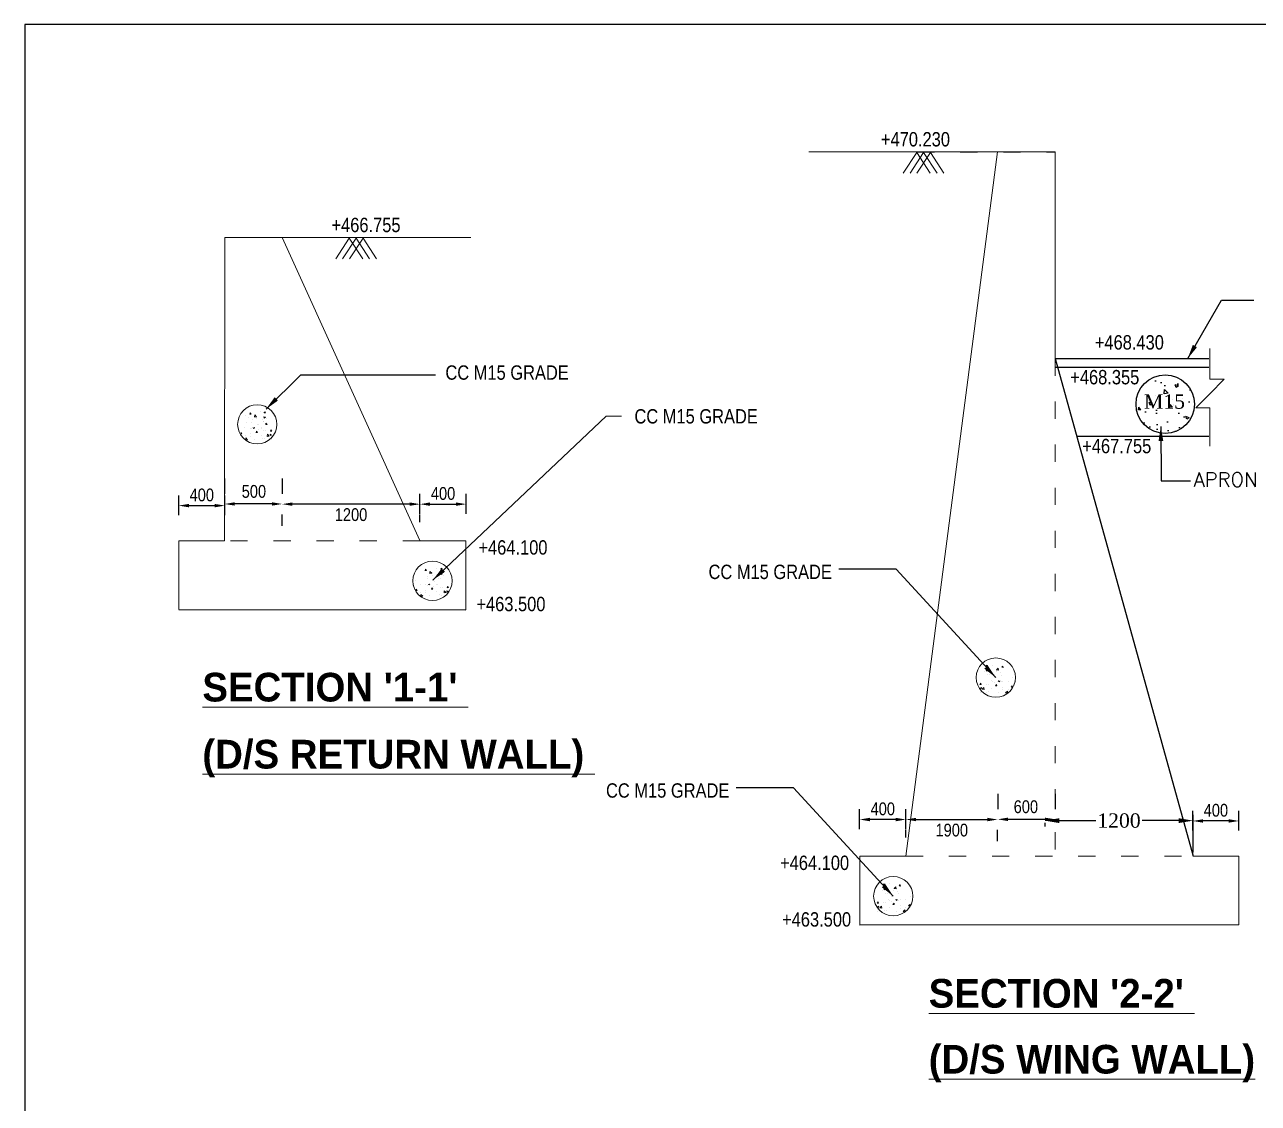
# Model space of a CAD drawing. Header units: millimetres. Extents: x 80 to 6605, y 46 to 2491.
# Drawn here: x 5550.8 to 5765.6, y 497.8 to 685.7 of the extents above; entities that cross this region are included whole.
import ezdxf

# ---------------------------------------------------------------- set-up
doc = ezdxf.new("R2010")
doc.units = ezdxf.units.MM
doc.linetypes.add('ACAD_ISO03W100', pattern=[30, 12, -18])
doc.layers.add('TEXT_GENERAL', color=4, linetype='Continuous')
doc.styles.add('ARIAL NARROW', font='ARIALN.TTF')
doc.styles.add('CITYBLUEPR', font='cityb___.ttf')
doc.styles.add('ROMANS', font='romans.shx', dxfattribs={"height": 2.5})
doc.styles.get("Standard").update_dxf_attribs({"font": 'times.ttf', "height": 2.5})
doc.styles.add('TNR_2.5', font='times.ttf', dxfattribs={"height": 2.5})
doc.dimstyles.new('ISO-25', dxfattribs={"dimtxt": 2.5, "dimasz": 2.5, "dimexe": 1.25, "dimexo": 0.625, "dimtad": 1, "dimlfac": 25, "dimtxsty": 'Standard', "dimcen": 2.5, "dimadec": 0, "dimazin": 0, "dimtfac": 1, "dimtmove": 0, "dimatfit": 3, "dimfxl": 1, "dimarcsym": 0})
doc.dimstyles.new('STANDARD$0', dxfattribs={"dimscale": 88.888889, "dimtxt": 0.02, "dimasz": 0.02, "dimexe": 0.1, "dimexo": 0.1, "dimgap": 0.09, "dimtad": 2, "dimtih": 1, "dimtoh": 1, "dimdec": 0, "dimzin": 1, "dimdsep": 46, "dimtxsty": 'Standard', "dimcen": 0.09, "dimadec": 0, "dimazin": 0, "dimtfac": 1, "dimtdec": 4, "dimtofl": 0, "dimtmove": 0, "dimatfit": 3, "dimfxl": 1, "dimtolj": 1, "dimtzin": 1, "dimarcsym": 0})
doc.dimstyles.new('STYLE_ESH', dxfattribs={"dimtxt": 2.5, "dimasz": 2.5, "dimexe": 1, "dimexo": 0.625, "dimtad": 0, "dimtih": 1, "dimtoh": 1, "dimdec": 0, "dimlfac": 100, "dimzin": 9, "dimdsep": 46, "dimtxsty": 'TNR_2.5', "dimcen": 2.5, "dimadec": 0, "dimazin": 2, "dimtfac": 1, "dimtdec": 0, "dimtofl": 0, "dimtmove": 2, "dimatfit": 3, "dimfxl": 1, "dimarcsym": 0})

# ---------------------------------------------------------------- blocks, each defined once
blk = doc.blocks.new('*D132')
at = {"layer": 'Defpoints', "color": 0, "transparency": 16777216}
for p in [(5585.63, 602.18), (5585.63, 602.18), (5595.63, 602.18)]:
    blk.add_point(p, dxfattribs=at)
at = {"layer": 'TEXT_GENERAL', "color": 0, "lineweight": -2, "transparency": 16777216}
for p, q in [((5585.63, 606.63), (5585.63, 603.96)), ((5595.63, 606.63), (5595.63, 603.96)), ((5593.85, 602.18), (5587.4, 602.18))]:
    blk.add_line(p, q, dxfattribs=at)
at = {"layer": 'TEXT_GENERAL', "color": 0, "transparency": 16777216}
for points in [[(5587.4, 602.48), (5587.4, 601.89), (5585.63, 602.18)], [(5593.85, 602.48), (5593.85, 601.89), (5595.63, 602.18)]]:
    blk.add_solid(points, dxfattribs=at)
at = {"layer": 'TEXT_GENERAL', "color": 0, "lineweight": 9, "transparency": 16777216, "insert": (5590.72, 604.36), "char_height": 2.222, "attachment_point": 5, "style": 'ARIAL NARROW'}
blk.add_mtext('\\A1;500', dxfattribs=at)
blk = doc.blocks.new('*D130')
at = {"layer": 'Defpoints', "color": 0, "transparency": 16777216}
for p in [(5627.68, 602.15), (5619.63, 596.05), (5627.68, 596.05)]:
    blk.add_point(p, dxfattribs=at)
at = {"layer": 'TEXT_GENERAL', "color": 0, "lineweight": -2, "transparency": 16777216}
for p, q in [((5619.63, 600.49), (5619.63, 603.93)), ((5627.68, 600.49), (5627.68, 603.93)), ((5621.4, 602.15), (5625.9, 602.15))]:
    blk.add_line(p, q, dxfattribs=at)
at = {"layer": 'TEXT_GENERAL', "color": 0, "transparency": 16777216}
for points in [[(5621.4, 602.45), (5621.4, 601.86), (5619.63, 602.15)], [(5625.9, 602.45), (5625.9, 601.86), (5627.68, 602.15)]]:
    blk.add_solid(points, dxfattribs=at)
at = {"layer": 'TEXT_GENERAL', "color": 0, "lineweight": 9, "transparency": 16777216, "insert": (5623.65, 604), "char_height": 2.222, "attachment_point": 5, "style": 'ARIAL NARROW'}
blk.add_mtext('\\A1;400', dxfattribs=at)
blk = doc.blocks.new('*D129')
at = {"layer": 'Defpoints', "color": 0, "transparency": 16777216}
for p in [(5595.64, 602.81), (5595.64, 602.15), (5619.63, 603.45)]:
    blk.add_point(p, dxfattribs=at)
at = {"layer": 'TEXT_GENERAL', "color": 0, "lineweight": -2, "transparency": 16777216}
for p, q in [((5617.85, 602.15), (5597.42, 602.15)), ((5595.64, 598.36), (5595.64, 600.37)), ((5619.63, 599), (5619.63, 600.37))]:
    blk.add_line(p, q, dxfattribs=at)
at = {"layer": 'TEXT_GENERAL', "color": 0, "transparency": 16777216}
for points in [[(5597.42, 602.45), (5597.42, 601.86), (5595.64, 602.15)], [(5617.85, 602.45), (5617.85, 601.86), (5619.63, 602.15)]]:
    blk.add_solid(points, dxfattribs=at)
at = {"layer": 'TEXT_GENERAL', "color": 0, "lineweight": 9, "transparency": 16777216, "insert": (5607.63, 600.31), "char_height": 2.222, "attachment_point": 5, "style": 'ARIAL NARROW'}
blk.add_mtext('\\A1;1200', dxfattribs=at)
blk = doc.blocks.new('*D131')
at = {"layer": 'Defpoints', "color": 0, "transparency": 16777216}
for p in [(5585.67, 601.9), (5577.63, 595.79), (5585.67, 595.79)]:
    blk.add_point(p, dxfattribs=at)
at = {"layer": 'TEXT_GENERAL', "color": 0, "lineweight": -2, "transparency": 16777216}
for p, q in [((5577.63, 600.24), (5577.63, 603.68)), ((5585.67, 600.24), (5585.67, 603.68)), ((5579.4, 601.9), (5583.9, 601.9))]:
    blk.add_line(p, q, dxfattribs=at)
at = {"layer": 'TEXT_GENERAL', "color": 0, "transparency": 16777216}
for points in [[(5579.4, 602.19), (5579.4, 601.6), (5577.63, 601.9)], [(5583.9, 602.19), (5583.9, 601.6), (5585.67, 601.9)]]:
    blk.add_solid(points, dxfattribs=at)
at = {"layer": 'TEXT_GENERAL', "color": 0, "lineweight": 9, "transparency": 16777216, "insert": (5581.65, 603.74), "char_height": 2.222, "attachment_point": 5, "style": 'ARIAL NARROW'}
blk.add_mtext('\\A1;400', dxfattribs=at)
blk = doc.blocks.new('*D134')
at = {"layer": 'Defpoints', "color": 0, "transparency": 16777216}
for p in [(5696.17, 547.22), (5696.17, 541.11), (5704.22, 541.11)]:
    blk.add_point(p, dxfattribs=at)
at = {"layer": 'TEXT_GENERAL', "color": 0, "lineweight": -2, "transparency": 16777216}
for p, q in [((5696.17, 545.56), (5696.17, 549)), ((5704.22, 545.56), (5704.22, 549)), ((5702.44, 547.22), (5697.95, 547.22))]:
    blk.add_line(p, q, dxfattribs=at)
at = {"layer": 'TEXT_GENERAL', "color": 0, "transparency": 16777216}
for points in [[(5697.95, 547.52), (5697.95, 546.92), (5696.17, 547.22)], [(5702.44, 547.52), (5702.44, 546.92), (5704.22, 547.22)]]:
    blk.add_solid(points, dxfattribs=at)
at = {"layer": 'TEXT_GENERAL', "color": 0, "lineweight": 9, "transparency": 16777216, "insert": (5700.2, 549.07), "char_height": 2.222, "attachment_point": 5, "style": 'ARIAL NARROW'}
blk.add_mtext('\\A1;400', dxfattribs=at)
blk = doc.blocks.new('*D135')
at = {"layer": 'Defpoints', "color": 0, "transparency": 16777216}
for p in [(5704.22, 548.52), (5720.19, 547.88), (5720.19, 547.22)]:
    blk.add_point(p, dxfattribs=at)
at = {"layer": 'TEXT_GENERAL', "color": 0, "lineweight": -2, "transparency": 16777216}
for p, q in [((5706, 547.22), (5718.42, 547.22)), ((5704.22, 544.08), (5704.22, 545.44)), ((5720.19, 543.44), (5720.19, 545.44))]:
    blk.add_line(p, q, dxfattribs=at)
at = {"layer": 'TEXT_GENERAL', "color": 0, "transparency": 16777216}
for points in [[(5706, 547.52), (5706, 546.92), (5704.22, 547.22)], [(5718.42, 547.52), (5718.42, 546.92), (5720.19, 547.22)]]:
    blk.add_solid(points, dxfattribs=at)
at = {"layer": 'TEXT_GENERAL', "color": 0, "lineweight": 9, "transparency": 16777216, "insert": (5712.21, 545.37), "char_height": 2.222, "attachment_point": 5, "style": 'ARIAL NARROW'}
blk.add_mtext('\\A1;1900', dxfattribs=at)
blk = doc.blocks.new('*D136')
at = {"layer": 'Defpoints', "color": 0, "transparency": 16777216}
for p in [(5754.16, 546.97), (5754.16, 540.87), (5762.21, 540.87)]:
    blk.add_point(p, dxfattribs=at)
at = {"layer": 'TEXT_GENERAL', "color": 0, "lineweight": -2, "transparency": 16777216}
for p, q in [((5754.16, 545.31), (5754.16, 548.75)), ((5762.21, 545.31), (5762.21, 548.75)), ((5760.43, 546.97), (5755.94, 546.97))]:
    blk.add_line(p, q, dxfattribs=at)
at = {"layer": 'TEXT_GENERAL', "color": 0, "transparency": 16777216}
for points in [[(5755.94, 547.27), (5755.94, 546.68), (5754.16, 546.97)], [(5760.43, 547.27), (5760.43, 546.68), (5762.21, 546.97)]]:
    blk.add_solid(points, dxfattribs=at)
at = {"layer": 'TEXT_GENERAL', "color": 0, "lineweight": 9, "transparency": 16777216, "insert": (5758.19, 548.82), "char_height": 2.222, "attachment_point": 5, "style": 'ARIAL NARROW'}
blk.add_mtext('\\A1;400', dxfattribs=at)
blk = doc.blocks.new('*D133')
at = {"layer": 'Defpoints', "color": 0, "transparency": 16777216}
for p in [(5720.21, 547.26), (5730.21, 547.26), (5730.21, 547.26)]:
    blk.add_point(p, dxfattribs=at)
at = {"layer": 'TEXT_GENERAL', "color": 0, "lineweight": -2, "transparency": 16777216}
for p, q in [((5720.21, 551.7), (5720.21, 549.03)), ((5730.21, 551.7), (5730.21, 549.03)), ((5721.99, 547.26), (5728.43, 547.26))]:
    blk.add_line(p, q, dxfattribs=at)
at = {"layer": 'TEXT_GENERAL', "color": 0, "transparency": 16777216}
for points in [[(5721.99, 547.55), (5721.99, 546.96), (5720.21, 547.26)], [(5728.43, 547.55), (5728.43, 546.96), (5730.21, 547.26)]]:
    blk.add_solid(points, dxfattribs=at)
at = {"layer": 'TEXT_GENERAL', "color": 0, "lineweight": 9, "transparency": 16777216, "insert": (5725.11, 549.44), "char_height": 2.222, "attachment_point": 5, "style": 'ARIAL NARROW'}
blk.add_mtext('\\A1;600', dxfattribs=at)
blk = doc.blocks.new('*D289')
at = {"color": 0, "lineweight": -2, "transparency": 16777216}
for p, q in [((5754.21, 541.49), (5754.21, 548.03)), ((5728.43, 546.63), (5728.43, 546.03)), ((5730.93, 547.03), (5737.29, 547.03)), ((5751.71, 547.03), (5745.35, 547.03))]:
    blk.add_line(p, q, dxfattribs=at)
at = {"color": 0, "transparency": 16777216}
for points in [[(5730.93, 547.45), (5730.93, 546.61), (5728.43, 547.03)], [(5751.71, 547.45), (5751.71, 546.61), (5754.21, 547.03)]]:
    blk.add_solid(points, dxfattribs=at)
at = {"layer": 'Defpoints', "color": 0, "transparency": 16777216}
for p in [(5728.43, 547.26), (5754.21, 547.03), (5754.21, 540.87)]:
    blk.add_point(p, dxfattribs=at)
at = {"color": 0, "transparency": 16777216, "insert": (5741.32, 547.03), "char_height": 2.5, "attachment_point": 5, "style": 'TNR_2.5'}
blk.add_mtext('1200', dxfattribs=at)

msp = doc.modelspace()

# ---------------------------------------------------------------- hatches: boundary and pattern name
h = msp.add_hatch()
h.set_pattern_fill('AR-CONC', color=0, scale=0.03, style=0)
h.set_pattern_definition([(130, (5833.306, 513.518), (-5.46554, -0.47817), [0.5715, -6.2865]), (185, (5833.306, 513.518), (1.05728, 5.7317), [0.4572, -5.0292]), (79.549, (5832.8505, 513.478), (-4.40828, 5.2535), [0.4857, -5.3427]), (133.816, (5833.306, 515.042), (-8.13237, -1.26127), [0.85725, -9.42975]), (83.3644, (5832.628, 514.937), (-7.12213, 7.42277), [0.72855, -8.01405]), (188.816, (5833.306, 515.042), (-7.12214, 7.42275), [0.6858, -7.5438]), (159, (5832.544, 514.661), (-4.54845, -3.06797), [0.5715, -6.2865]), (214, (5832.544, 514.661), (-1.85406, 5.52564), [0.4572, -5.0292]), (108.5486, (5832.165, 514.4054), (-6.4025, 2.45769), [0.4857, -5.3427]), (142.5, (5833.306, 513.518), (-0.092658, 2.53665), [0, -4.96824, 0, -5.1054, 0, -5.04825]), (172.5, (5833.306, 513.518), (-2.00459, 3.005417), [0, -2.91084, 0, -4.85394, 0, -1.92405]), (212.5, (5835.0053, 513.518), (-4.067718, -0.171862), [0, -1.905, 0, -5.9436, 0, -7.8867]), (222.5, (5835.7673, 513.518), (-4.443875, 0.762795), [0, -2.4765, 0, -3.94716, 0, -5.6007])])
h.paths.add_polyline_path([(5745.16511, 622.42683, -0.346392158), (5751.16511, 624.32371), (5751.16511, 614.8053, -0.346392158), (5745.16511, 616.70219)])
h.paths.add_polyline_path([(5751.16511, 624.32371, -0.312101352), (5754.45641, 619.56451, -0.312101352), (5751.16511, 614.8053)])
h.paths.add_polyline_path([(5744.28333, 619.56451, -0.150541428), (5745.16511, 622.42683), (5745.16511, 616.70219, -0.150541428)])

# ---------------------------------------------------------------- linework, layer by layer
at = {"color": 0}
for p, q in [((5550.81445, 685.66503), (5550.81445, 95.66503)), ((6440.81445, 685.66503), (5550.81445, 685.66503)), ((5730.18346, 627.51534), (5756.98944, 627.51534)), ((5730.20381, 627.53565), (5754.20943, 540.86534)), ((5730.18346, 626.01534), (5756.98944, 626.01534)), ((5598.87883, 624.69574), (5622.35044, 624.64623)), ((5733.94861, 614.01534), (5756.98944, 614.01534)), ((5577.6255, 583.79086), (5627.6255, 583.76936)), ((5762.20943, 528.87361), (5696.22172, 528.83736))]:
    msp.add_line(p, q, dxfattribs=at)
msp.add_circle((5749.36987, 619.56451), 5.08654, dxfattribs=at)
at = {"layer": 'TEXT_GENERAL', "color": 0, "lineweight": 9}
for p, q in [((5730.18883, 663.51534), (5687.34956, 663.51534)), ((5730.18883, 663.51534), (5687.34956, 663.51534)), ((5706.10912, 663.39838), (5703.75637, 659.79376)), ((5706.10912, 663.38905), (5703.75638, 659.78444)), ((5704.22172, 540.86275), (5720.18883, 663.51534)), ((5707.30328, 663.39838), (5704.95054, 659.79376)), ((5707.30328, 663.38905), (5704.95054, 659.78444)), ((5706.10912, 663.39838), (5708.46186, 659.79376)), ((5706.10912, 663.38905), (5708.46186, 659.78444)), ((5708.49744, 663.38905), (5706.1447, 659.78444)), ((5707.30328, 663.39838), (5709.65602, 659.79376)), ((5707.30328, 663.38905), (5709.65602, 659.78444)), ((5708.49744, 663.39838), (5710.85018, 659.79376)), ((5708.49744, 663.38905), (5710.85018, 659.78444)), ((5730.18883, 663.51534), (5730.20381, 627.53565)), ((5585.63436, 648.59129), (5585.6255, 595.79129)), ((5585.63436, 648.59129), (5628.47364, 648.59129)), ((5585.63436, 648.59129), (5628.47364, 648.59129)), ((5619.6255, 595.79474), (5595.63436, 648.59129)), ((5607.32576, 648.47433), (5604.97302, 644.86972)), ((5607.32576, 648.465), (5604.97302, 644.86039)), ((5608.51992, 648.47433), (5606.16718, 644.86972)), ((5608.51992, 648.465), (5606.16718, 644.86039)), ((5607.32576, 648.465), (5609.6785, 644.86039)), ((5609.71408, 648.47433), (5607.36134, 644.86972)), ((5609.71408, 648.465), (5607.36134, 644.86039)), ((5608.51992, 648.47433), (5610.87266, 644.86972)), ((5608.51992, 648.465), (5610.87266, 644.86039)), ((5609.71408, 648.47433), (5612.06682, 644.86972)), ((5609.71408, 648.465), (5612.06682, 644.86039)), ((5757.15456, 629.26182), (5757.15456, 623.90827)), ((5757.15456, 623.90827), (5759.60547, 623.90827)), ((5759.60547, 623.90827), (5757.1611, 621.35969)), ((5754.71672, 618.93815), (5757.1611, 621.35969)), ((5757.15456, 618.93815), (5754.71672, 618.93815)), ((5757.15456, 612.25727), (5757.15456, 618.93815)), ((5589.302, 617.58816), (5589.302, 617.58816)), ((5589.77004, 617.23197), (5589.77004, 617.23197)), ((5590.03581, 617.81919), (5590.07986, 618.05801)), ((5590.26551, 617.84484), (5590.03778, 617.82492)), ((5590.26379, 617.84506), (5590.08012, 618.06396)), ((5590.35413, 616.44577), (5590.35413, 616.44577)), ((5590.48802, 616.88754), (5590.48802, 616.88754)), ((5591.15775, 617.3828), (5590.8189, 617.33024)), ((5590.81951, 617.33186), (5590.8616, 617.69369)), ((5591.1586, 617.38524), (5590.86184, 617.69453)), ((5591.21301, 617.042), (5591.21301, 617.042)), ((5591.2582, 617.31989), (5591.2582, 617.31989)), ((5591.94309, 618.22087), (5591.94309, 618.22087)), ((5592.1668, 616.91643), (5592.1668, 616.91643)), ((5592.38799, 616.5317), (5592.38799, 616.5317)), ((5592.41112, 618.19267), (5592.41112, 618.19267)), ((5592.52261, 617.14848), (5592.44536, 617.37872)), ((5592.71216, 617.27655), (5592.44539, 617.37895)), ((5592.44777, 616.50614), (5592.44777, 616.50614)), ((5592.50638, 618.0583), (5592.53865, 618.23326)), ((5592.73609, 618.08393), (5592.50836, 618.064)), ((5592.71242, 617.27595), (5592.5229, 617.14812)), ((5592.73438, 618.08415), (5592.60926, 618.23326)), ((5592.97488, 617.03423), (5592.97488, 617.03423)), ((5654.72393, 617.45579), (5652.02954, 617.45579)), ((5588.6302, 614.38611), (5588.40247, 614.36619)), ((5588.62845, 614.38633), (5588.44478, 614.60523)), ((5589.12383, 615.43961), (5589.12383, 615.43961)), ((5589.34833, 616.31983), (5589.34833, 616.31983)), ((5590.05179, 614.3762), (5590.05179, 614.3762)), ((5590.07359, 615.3934), (5590.07359, 615.3934)), ((5590.38517, 615.29026), (5590.38517, 615.29026)), ((5590.67105, 615.33072), (5590.61701, 615.49179)), ((5590.86086, 615.45819), (5590.67135, 615.33036)), ((5590.86059, 615.45878), (5590.77461, 615.49179)), ((5591.13326, 614.59951), (5591.17731, 614.83834)), ((5591.36296, 614.6252), (5591.13523, 614.60528)), ((5591.36122, 614.62542), (5591.17755, 614.84431)), ((5591.30453, 616.05157), (5591.30453, 616.05157)), ((5591.53003, 615.12282), (5591.53003, 615.12282)), ((5591.58466, 616.01992), (5591.58466, 616.01992)), ((5591.96165, 615.37626), (5591.96165, 615.37626)), ((5592.10745, 615.47933), (5592.10745, 615.47933)), ((5592.34492, 614.90886), (5592.34492, 614.90886)), ((5592.71082, 614.93285), (5592.71082, 614.93285)), ((5592.77789, 615.99705), (5592.82194, 616.23588)), ((5593.00759, 616.02272), (5592.77986, 616.0028)), ((5593.00586, 616.02294), (5592.82219, 616.24184)), ((5592.83867, 615.96572), (5592.83867, 615.96572)), ((5592.85239, 616.24903), (5592.85239, 616.24903)), ((5593.0541, 613.95975), (5593.0962, 614.32159)), ((5593.39319, 614.01314), (5593.09644, 614.32242)), ((5593.61011, 614.10188), (5593.53286, 614.33212)), ((5593.79965, 614.22994), (5593.53288, 614.33234)), ((5593.60383, 614.83862), (5593.64789, 615.07744)), ((5593.83353, 614.86429), (5593.6058, 614.84436)), ((5593.79992, 614.22935), (5593.6104, 614.10151)), ((5593.83181, 614.8645), (5593.64813, 615.0834)), ((5593.66461, 614.80728), (5593.66461, 614.80728)), ((5593.67833, 615.0906), (5593.67833, 615.0906)), ((5589.17233, 614.06247), (5589.17233, 614.06247)), ((5589.58834, 613.38004), (5589.2495, 613.32749)), ((5589.2501, 613.32912), (5589.2922, 613.69095)), ((5589.58919, 613.3825), (5589.29244, 613.69179)), ((5590.12612, 613.9369), (5590.12612, 613.9369)), ((5590.81552, 613.4465), (5590.81552, 613.4465)), ((5592.00798, 614.10793), (5592.00798, 614.10793)), ((5592.27014, 613.62011), (5592.27014, 613.62011)), ((5592.58719, 613.53243), (5592.58719, 613.53243)), ((5593.39234, 614.01068), (5593.0535, 613.95813)), ((5593.71311, 613.43014), (5593.71311, 613.43014)), ((5593.72466, 613.82227), (5593.72466, 613.82227)), ((5577.6255, 595.79129), (5585.6255, 595.79129)), ((5577.6255, 595.79129), (5577.6255, 583.79086)), ((5619.6255, 595.78726), (5627.6255, 595.76955)), ((5627.6255, 595.78726), (5627.6255, 583.76936)), ((5620.54906, 590.56619), (5620.59312, 590.80501)), ((5620.77705, 590.59206), (5620.59337, 590.81095)), ((5622.45635, 590.96786), (5622.45635, 590.96786)), ((5623.28182, 590.80529), (5623.31409, 590.98025)), ((5623.51153, 590.83092), (5623.2838, 590.811)), ((5623.50982, 590.83114), (5623.3847, 590.98025)), ((5618.87938, 588.79304), (5618.87938, 588.79304)), ((5620.77877, 590.59184), (5620.55104, 590.57191)), ((5620.86738, 589.19276), (5620.86738, 589.19276)), ((5621.00127, 589.63453), (5621.00127, 589.63453)), ((5621.671, 590.12979), (5621.33216, 590.07724)), ((5621.33276, 590.07885), (5621.37486, 590.44069)), ((5621.67185, 590.13224), (5621.3751, 590.44152)), ((5621.72626, 589.78899), (5621.72626, 589.78899)), ((5621.77145, 590.06689), (5621.77145, 590.06689)), ((5621.81778, 588.79856), (5621.81778, 588.79856)), ((5622.09791, 588.76692), (5622.09791, 588.76692)), ((5622.68006, 589.66343), (5622.68006, 589.66343)), ((5622.90124, 589.27869), (5622.90124, 589.27869)), ((5623.29805, 589.89548), (5623.2208, 590.12572)), ((5623.4876, 590.02354), (5623.22083, 590.12595)), ((5623.22321, 589.25314), (5623.22321, 589.25314)), ((5623.48786, 590.02295), (5623.29834, 589.89512)), ((5623.75032, 589.78123), (5623.75032, 589.78123)), ((5618.55299, 588.05447), (5618.55299, 588.05447)), ((5618.64059, 587.3671), (5618.64059, 587.3671)), ((5618.91376, 587.10741), (5618.95781, 587.34623)), ((5619.14345, 587.13311), (5618.91572, 587.11319)), ((5619.14171, 587.13333), (5618.95803, 587.35222)), ((5619.63708, 588.1866), (5619.63708, 588.1866)), ((5619.68558, 586.80946), (5619.68558, 586.80946)), ((5619.76336, 586.07612), (5619.80545, 586.43795)), ((5620.10245, 586.1295), (5619.80569, 586.43878)), ((5620.56504, 587.12319), (5620.56504, 587.12319)), ((5620.58685, 588.1404), (5620.58685, 588.1404)), ((5620.63938, 586.68389), (5620.63938, 586.68389)), ((5620.89843, 588.03725), (5620.89843, 588.03725)), ((5621.18431, 588.07772), (5621.13027, 588.23878)), ((5621.37412, 588.20518), (5621.1846, 588.07735)), ((5621.37385, 588.20578), (5621.28787, 588.23878)), ((5621.64652, 587.34651), (5621.69057, 587.58533)), ((5621.87621, 587.3722), (5621.64848, 587.35227)), ((5621.87448, 587.37241), (5621.6908, 587.59131)), ((5622.04329, 587.86982), (5622.04329, 587.86982)), ((5622.47491, 588.12326), (5622.47491, 588.12326)), ((5622.52124, 586.85493), (5622.52124, 586.85493)), ((5622.6207, 588.22633), (5622.6207, 588.22633)), ((5623.04559, 586.36711), (5623.04559, 586.36711)), ((5623.12037, 587.65586), (5623.12037, 587.65586)), ((5623.48626, 587.67985), (5623.48626, 587.67985)), ((5624.16779, 586.75768), (5623.82894, 586.70513)), ((5623.82955, 586.70675), (5623.87164, 587.06858)), ((5624.16863, 586.76013), (5623.87188, 587.06942)), ((5624.38556, 586.84888), (5624.3083, 587.07911)), ((5624.5751, 586.97694), (5624.30833, 587.07934)), ((5624.37928, 587.58561), (5624.42333, 587.82444)), ((5624.60898, 587.61128), (5624.38125, 587.59136)), ((5624.57536, 586.97634), (5624.38585, 586.84851)), ((5624.60725, 587.6115), (5624.42357, 587.8304)), ((5624.44005, 587.55428), (5624.44005, 587.55428)), ((5624.45377, 587.8376), (5624.45377, 587.8376)), ((5624.5001, 586.56927), (5624.5001, 586.56927)), ((5620.1016, 586.12704), (5619.76275, 586.07449)), ((5621.32878, 586.1935), (5621.32878, 586.1935)), ((5623.36263, 586.27943), (5623.36263, 586.27943)), ((5624.48855, 586.17714), (5624.48855, 586.17714)), ((5718.17903, 573.97703), (5718.40676, 573.9571)), ((5718.18074, 573.97725), (5718.30586, 574.12636)), ((5718.40873, 573.9514), (5718.37646, 574.12636)), ((5719.23421, 574.11397), (5719.23421, 574.11397)), ((5720.01871, 573.27834), (5720.31546, 573.58763)), ((5720.35779, 573.22496), (5720.3157, 573.58679)), ((5720.91179, 573.73794), (5721.13952, 573.71802)), ((5720.91351, 573.73816), (5721.09718, 573.95706)), ((5721.14149, 573.71229), (5721.09744, 573.95112)), ((5717.94024, 572.92734), (5717.94024, 572.92734)), ((5718.2027, 573.16905), (5718.39222, 573.04122)), ((5718.20296, 573.16965), (5718.46973, 573.27205)), ((5718.39251, 573.04159), (5718.46976, 573.27182)), ((5718.46734, 572.39924), (5718.46734, 572.39924)), ((5718.78931, 572.4248), (5718.78931, 572.4248)), ((5719.0105, 572.80953), (5719.0105, 572.80953)), ((5719.06985, 571.37243), (5719.06985, 571.37243)), ((5719.59264, 571.91302), (5719.59264, 571.91302)), ((5719.87277, 571.94467), (5719.87277, 571.94467)), ((5719.9191, 573.213), (5719.9191, 573.213)), ((5719.9643, 572.9351), (5719.9643, 572.9351)), ((5720.01955, 573.2759), (5720.3584, 573.22334)), ((5720.31644, 571.35129), (5720.50596, 571.22346)), ((5720.31671, 571.35188), (5720.40269, 571.38489)), ((5720.50625, 571.22383), (5720.56029, 571.38489)), ((5720.68928, 572.78064), (5720.68928, 572.78064)), ((5720.82317, 572.33887), (5720.82317, 572.33887)), ((5721.10371, 571.2865), (5721.10371, 571.2865)), ((5722.05347, 571.33271), (5722.05347, 571.33271)), ((5722.81118, 571.93914), (5722.81118, 571.93914)), ((5717.08158, 570.75739), (5717.30931, 570.73746)), ((5717.08331, 570.75761), (5717.26699, 570.9765)), ((5717.11519, 570.12245), (5717.30471, 569.99462)), ((5717.11546, 570.12304), (5717.38223, 570.22544)), ((5717.19046, 569.71538), (5717.19046, 569.71538)), ((5717.202, 569.32324), (5717.202, 569.32324)), ((5717.23678, 570.9837), (5717.23678, 570.9837)), ((5717.2505, 570.70038), (5717.2505, 570.70038)), ((5717.31128, 570.73172), (5717.26723, 570.97054)), ((5717.305, 569.99498), (5717.38225, 570.22522)), ((5717.52192, 569.90624), (5717.81868, 570.21552)), ((5717.52277, 569.90379), (5717.86162, 569.85123)), ((5717.86101, 569.85285), (5717.81892, 570.21469)), ((5718.2043, 570.82595), (5718.2043, 570.82595)), ((5718.32792, 569.42554), (5718.32792, 569.42554)), ((5718.57019, 570.80196), (5718.57019, 570.80196)), ((5718.64497, 569.51321), (5718.64497, 569.51321)), ((5719.16932, 570.00103), (5719.16932, 570.00103)), ((5719.21565, 571.26936), (5719.21565, 571.26936)), ((5719.64727, 571.01592), (5719.64727, 571.01592)), ((5719.81434, 570.5183), (5720.04207, 570.49838)), ((5719.81608, 570.51852), (5719.99976, 570.73742)), ((5720.04404, 570.49262), (5719.99999, 570.73144)), ((5720.36178, 569.3396), (5720.36178, 569.3396)), ((5720.79213, 571.18336), (5720.79213, 571.18336)), ((5721.05118, 569.83), (5721.05118, 569.83)), ((5721.12551, 570.2693), (5721.12551, 570.2693)), ((5721.58811, 569.2756), (5721.88486, 569.58489)), ((5721.58896, 569.27314), (5721.92781, 569.22059)), ((5721.9272, 569.22222), (5721.8851, 569.58406)), ((5722.00497, 569.95557), (5722.00497, 569.95557)), ((5722.5471, 570.27922), (5722.77483, 570.25929)), ((5722.54885, 570.27943), (5722.73253, 570.49833)), ((5722.7768, 570.25351), (5722.73274, 570.49233)), ((5723.04997, 570.51321), (5723.04997, 570.51321)), ((5723.13757, 571.20057), (5723.13757, 571.20057)), ((5704.22172, 540.85526), (5696.22172, 540.83755)), ((5696.22172, 540.85526), (5696.22172, 528.83736)), ((5762.20943, 540.86534), (5754.20943, 540.86534)), ((5762.20943, 540.86534), (5762.20943, 528.87361)), ((5700.09689, 534.84923), (5700.09689, 534.84923)), ((5700.33568, 535.89893), (5700.56341, 535.879)), ((5700.33739, 535.89915), (5700.46251, 536.04826)), ((5700.35935, 535.09095), (5700.54887, 534.96312)), ((5700.35961, 535.09155), (5700.62638, 535.19395)), ((5700.56539, 535.8733), (5700.53312, 536.04826)), ((5700.54916, 534.96348), (5700.62641, 535.19372)), ((5701.39086, 536.03587), (5701.39086, 536.03587)), ((5702.07576, 535.13489), (5702.07576, 535.13489)), ((5702.12095, 534.857), (5702.12095, 534.857)), ((5702.17536, 535.20024), (5702.47212, 535.50953)), ((5702.17621, 535.1978), (5702.51506, 535.14524)), ((5702.51445, 535.14686), (5702.47236, 535.50869)), ((5703.06844, 535.65984), (5703.29617, 535.63992)), ((5703.07016, 535.66006), (5703.25384, 535.87896)), ((5703.29815, 535.63419), (5703.2541, 535.87301)), ((5699.23824, 532.67929), (5699.46597, 532.65936)), ((5699.23996, 532.6795), (5699.42364, 532.8984)), ((5699.39344, 532.9056), (5699.39344, 532.9056)), ((5699.40716, 532.62228), (5699.40716, 532.62228)), ((5699.46794, 532.65362), (5699.42389, 532.89244)), ((5700.36095, 532.74785), (5700.36095, 532.74785)), ((5700.624, 534.32114), (5700.624, 534.32114)), ((5700.72685, 532.72386), (5700.72685, 532.72386)), ((5700.94597, 534.3467), (5700.94597, 534.3467)), ((5701.16716, 534.73143), (5701.16716, 534.73143)), ((5701.22651, 533.29433), (5701.22651, 533.29433)), ((5701.3723, 533.19126), (5701.3723, 533.19126)), ((5701.7493, 533.83492), (5701.7493, 533.83492)), ((5701.80392, 532.93782), (5701.80392, 532.93782)), ((5701.97273, 532.44042), (5702.15641, 532.65932)), ((5702.02943, 533.86657), (5702.02943, 533.86657)), ((5702.20069, 532.41451), (5702.15664, 532.65334)), ((5702.47309, 533.27319), (5702.66261, 533.14536)), ((5702.47336, 533.27378), (5702.55934, 533.30679)), ((5702.6629, 533.14572), (5702.71695, 533.30679)), ((5702.84594, 534.70254), (5702.84594, 534.70254)), ((5702.94878, 533.10526), (5702.94878, 533.10526)), ((5702.97983, 534.26077), (5702.97983, 534.26077)), ((5703.26037, 533.2084), (5703.26037, 533.2084)), ((5704.21013, 533.25461), (5704.21013, 533.25461)), ((5704.96783, 533.86104), (5704.96783, 533.86104)), ((5705.29423, 533.12247), (5705.29423, 533.12247)), ((5699.27185, 532.04435), (5699.46137, 531.91652)), ((5699.27212, 532.04494), (5699.53889, 532.14734)), ((5699.34711, 531.63727), (5699.34711, 531.63727)), ((5699.35866, 531.24514), (5699.35866, 531.24514)), ((5699.46166, 531.91688), (5699.53891, 532.14712)), ((5699.67858, 531.82814), (5699.97533, 532.13742)), ((5699.67943, 531.82568), (5700.01828, 531.77313)), ((5700.01767, 531.77475), (5699.97557, 532.13659)), ((5700.48458, 531.34743), (5700.48458, 531.34743)), ((5700.80163, 531.43511), (5700.80163, 531.43511)), ((5701.32598, 531.92293), (5701.32598, 531.92293)), ((5701.971, 532.4402), (5702.19873, 532.42028)), ((5702.51844, 531.2615), (5702.51844, 531.2615)), ((5703.20783, 531.7519), (5703.20783, 531.7519)), ((5703.28217, 532.1912), (5703.28217, 532.1912)), ((5703.74476, 531.1975), (5704.04152, 531.50679)), ((5703.74561, 531.19504), (5704.08446, 531.14249)), ((5704.08385, 531.14412), (5704.04176, 531.50595)), ((5704.16163, 531.87747), (5704.16163, 531.87747)), ((5704.70376, 532.20112), (5704.93149, 532.18119)), ((5704.70551, 532.20133), (5704.88918, 532.42023)), ((5704.93345, 532.17541), (5704.8894, 532.41423)), ((5705.20663, 532.43511), (5705.20663, 532.43511))]:
    msp.add_line(p, q, dxfattribs=at)
at = {"layer": 'TEXT_GENERAL', "color": 0, "linetype": 'ACAD_ISO03W100', "lineweight": 9, "ltscale": 0.25}
for p, q in [((5700.18883, 663.51534), (5730.18883, 663.51534)), ((5700.18883, 663.51534), (5730.18883, 663.51534)), ((5706.18883, 663.51299), (5730.18883, 663.51702)), ((5706.18884, 663.46131), (5730.18884, 663.46534)), ((5706.18884, 663.46131), (5730.18884, 663.46534)), ((5615.63436, 648.59129), (5585.63436, 648.59129)), ((5615.63436, 648.59129), (5585.63436, 648.59129)), ((5730.18346, 627.51534), (5730.22172, 540.86534)), ((5619.6255, 595.78726), (5585.6255, 595.79129)), ((5704.22172, 540.85526), (5754.20943, 540.86534))]:
    msp.add_line(p, q, dxfattribs=at)
at = {"layer": 'TEXT_GENERAL', "color": 0, "lineweight": 9}
for centre in [(5591.30453, 616.05157), (5621.81778, 588.79856), (5719.87277, 571.94467), (5702.02943, 533.86657)]:
    msp.add_circle(centre, 3.41915, dxfattribs=at)

# ---------------------------------------------------------------- texts
at = {"color": 0, "style": 'ROMANS'}
msp.add_text('APRON  IN C.C. M15 GRADE', height=2.5, dxfattribs=at).set_placement((5754.30998, 605.19316))
at = {"color": 0, "insert": (5752.81147, 621.27353), "char_height": 2.5, "width": 33.227, "attachment_point": 3}
msp.add_mtext(' M15', dxfattribs=at)
at = {"layer": 'TEXT_GENERAL', "color": 0, "lineweight": 9}
for s, height, style, p in [('+470.230', 2.5, 'ARIAL NARROW', (5699.87333, 664.45249)), ('+466.755', 2.5, 'ARIAL NARROW', (5604.22238, 649.52844)), ('+468.430', 2.5, 'ARIAL NARROW', (5737.11026, 629.08334)), ('CC M15 GRADE', 2.5, 'ARIAL NARROW', (5624.05968, 623.82269)), ('+468.355', 2.5, 'ARIAL NARROW', (5732.8343, 623.01872)), ('CC M15 GRADE', 2.5, 'ARIAL NARROW', (5656.96832, 616.19945)), ('+467.755', 2.5, 'ARIAL NARROW', (5734.9159, 611.02463)), ('+464.100', 2.5, 'ARIAL NARROW', (5629.80471, 593.36312)), ('CC M15 GRADE', 2.5, 'ARIAL NARROW', (5669.86185, 589.10833)), ('+463.500', 2.5, 'ARIAL NARROW', (5629.45255, 583.50955)), ("%%USECTION '1-1' ", 5, 'CITYBLUEPR', (5581.74676, 567.77975)), ('%%U(D/S RETURN WALL) ', 5, 'CITYBLUEPR', (5581.74676, 556.10393)), ('CC M15 GRADE', 2.5, 'ARIAL NARROW', (5652.01851, 551.03022)), ('+464.100', 2.5, 'ARIAL NARROW', (5682.31501, 538.43113)), ('+463.500', 2.5, 'ARIAL NARROW', (5682.66717, 528.57756)), ("%%USECTION '2-2' ", 5, 'CITYBLUEPR', (5708.19793, 514.45374)), ('%%U(D/S WING WALL)', 5, 'CITYBLUEPR', (5708.19793, 502.97474))]:
    msp.add_text(s, height=height, dxfattribs=dict(at, style=style)).set_placement(p)

# ---------------------------------------------------------------- dimensions: what is measured, and where the dimension line sits
at = {"color": 0}
dim = msp.add_linear_dim(base=(5754.20943, 547.02992), p1=(5728.43165, 547.25625), p2=(5754.20943, 540.86534), text='1200', dimstyle='STYLE_ESH', dxfattribs=at)
dim.commit()
dim.dimension.update_dxf_attribs({"geometry": '*D289', "text_midpoint": (5741.32054, 547.02992)})
at = {"layer": 'TEXT_GENERAL', "color": 0, "lineweight": 9}
dim = msp.add_linear_dim(base=(5585.6255, 602.1822), p1=(5595.6255, 602.1822), p2=(5585.6255, 602.1822), angle=180, text='500', dimstyle='STANDARD$0', override={"dimtxt": 0.025, "dimexe": 0.02, "dimexo": 0.05, "dimgap": 0.008, "dimtxsty": 'ARIAL NARROW', "dimtmove": 2}, dxfattribs=at)
dim.commit()
dim.dimension.update_dxf_attribs({"geometry": '*D132', "text_midpoint": (5590.7224, 604.36496), "dimtype": 160})
for base, p1, p2, text, picture, middle in [((5585.67386, 601.89824), (5577.6255, 595.79129), (5585.67386, 595.79129), '400', '*D131', (5581.64968, 603.74396)), ((5627.67515, 602.15226), (5619.62678, 596.04531), (5627.67515, 596.04531), '400', '*D130', (5623.65096, 603.99798)), ((5595.6414, 602.15226), (5619.62678, 603.44878), (5595.6414, 602.80561), '1200', '*D129', (5607.63409, 600.30654))]:
    dim = msp.add_linear_dim(base=base, p1=p1, p2=p2, angle=180, text=text, dimstyle='STANDARD$0', override={"dimtxt": 0.025, "dimexe": 0.02, "dimexo": 0.05, "dimgap": 0.008, "dimtxsty": 'ARIAL NARROW', "dimtmove": 2}, dxfattribs=at)
    dim.commit()
    dim.dimension.update_dxf_attribs({"geometry": picture, "text_midpoint": middle})
for base, p1, p2, text, picture, middle in [((5696.17207, 547.22027), (5704.22043, 541.11332), (5696.17207, 541.11332), '400', '*D134', (5700.19625, 549.06598)), ((5754.16107, 546.97229), (5762.20943, 540.86534), (5754.16107, 540.86534), '400', '*D136', (5758.18525, 548.81801)), ((5720.19353, 547.22027), (5704.22043, 548.52283), (5720.19353, 547.87966), '1900', '*D135', (5712.20698, 545.37455))]:
    dim = msp.add_linear_dim(base=base, p1=p1, p2=p2, text=text, dimstyle='STANDARD$0', override={"dimtxt": 0.025, "dimexe": 0.02, "dimexo": 0.05, "dimgap": 0.008, "dimtxsty": 'ARIAL NARROW', "dimtmove": 2}, dxfattribs=at)
    dim.commit()
    dim.dimension.update_dxf_attribs({"geometry": picture, "text_midpoint": middle})
dim = msp.add_linear_dim(base=(5730.20943, 547.25625), p1=(5720.20943, 547.25625), p2=(5730.20943, 547.25625), text='600', dimstyle='STANDARD$0', override={"dimtxt": 0.025, "dimexe": 0.02, "dimexo": 0.05, "dimgap": 0.008, "dimtxsty": 'ARIAL NARROW', "dimtmove": 2}, dxfattribs=at)
dim.commit()
dim.dimension.update_dxf_attribs({"geometry": '*D133', "text_midpoint": (5725.11253, 549.43901), "dimtype": 160})

# ---------------------------------------------------------------- leaders
at = {"color": 0}
for points, dimstyle in [([(5753.28761, 627.51534), (5759.1425, 637.68784), (5764.78054, 637.68784)], 'STYLE_ESH'), ([(5748.60659, 615.66584), (5748.65913, 606.22087), (5753.77162, 606.22087)], 'ISO-25'), ([(5719.87277, 571.94467), (5702.50195, 590.8033), (5692.53136, 590.8033)], 'STYLE_ESH'), ([(5702.02943, 533.86657), (5684.6586, 552.7252), (5674.68802, 552.7252)], 'STYLE_ESH')]:
    msp.add_leader(points, dimstyle=dimstyle, override={"dimgap": 0.625, "dimtad": 0}, dxfattribs=at)
at = {"layer": 'TEXT_GENERAL', "color": 0, "lineweight": 9}
for points in [[(5592.83893, 618.719), (5598.87883, 624.69574)], [(5621.87952, 588.93928), (5652.02954, 617.45579)]]:
    msp.add_leader(points, dimstyle='ISO-25', override={"dimgap": 0.625, "dimtad": 0}, dxfattribs=at)

doc.saveas('drawing.dxf')
